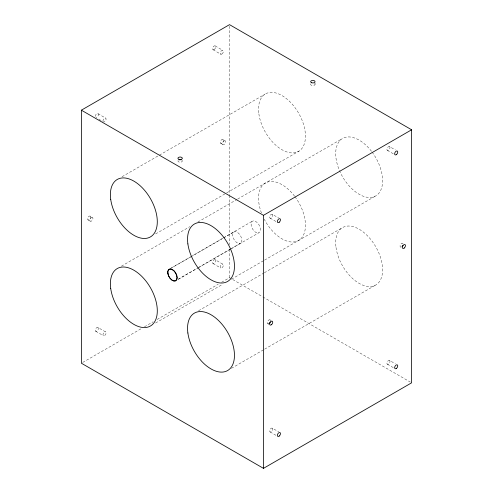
<?xml version="1.0" encoding="UTF-8"?>
<svg xmlns="http://www.w3.org/2000/svg" width="493" height="493" viewBox="0 0 493 493"><rect width="100%" height="100%" fill="white"/><g stroke="black" fill="none" stroke-linecap="round" stroke-linejoin="round"><path stroke-width="0.37" stroke-dasharray="2.46 1.85" d="M122.061 176.704L264.895 94.243M155.597 233.916L226.016 193.262M226.681 192.874L299.091 151.068M121.395 266.189L189.823 226.681M197.896 222.023L236.991 199.449M237.657 199.067L342.056 138.792M171.274 268.001L252.607 221.043M169.993 268.87L190.495 257.032M191.155 256.65L222.898 238.322M223.563 237.94L234.144 231.827M178.17 279.241L197.348 268.174M198.013 267.791L229.756 249.458M230.416 249.082L240.337 243.351A6.545 3.778 60 0 0 238.674 233.331A6.545 3.778 60 0 0 232.714 236.085A6.545 3.778 60 0 0 240.337 243.351M178.244 279.328L198.241 267.779M198.907 267.397L230.909 248.922M231.574 248.534L258.911 232.758A6.655 3.845 60 0 0 257.217 222.571A6.655 3.845 60 0 0 251.153 225.369A6.655 3.845 60 0 0 258.911 232.758M82.707 362.447L141.83 328.313M144.492 326.779L153.126 321.793M157.113 319.495L218.233 284.208M221.554 282.286L229.522 277.682L262.208 296.558M155.597 323.014L222.694 284.276M231.427 279.229L263.977 260.44M264.55 260.113L376.251 195.616M198.556 310.732L263.663 273.147M264.328 272.765L342.056 227.889M231.427 368.326L263.977 349.537M264.642 349.149L376.251 284.714M215.145 45.904L222.867 50.36M389.562 146.606A2.182 1.257 -60 0 1 388.872 149.983A2.182 1.257 -60 0 1 386.987 148.892A2.182 1.257 -60 0 1 389.562 146.606L395.355 149.946M213.038 49.725L220.753 54.181M387.381 150.383L393.815 154.093M222.898 139.476A2.182 1.257 -60 0 1 222.207 142.859A2.182 1.257 -60 0 1 220.316 141.768A2.182 1.257 -60 0 1 222.898 139.476L225.215 140.813A2.182 1.257 -60 0 1 224.525 144.196A2.182 1.257 -60 0 1 222.633 143.106A2.182 1.257 -60 0 1 225.215 140.813M220.716 143.26L223.033 144.591M97.904 113.636L105.619 118.092M272.284 214.313A2.182 1.257 -60 0 1 271.588 217.696A2.182 1.257 -60 0 1 269.702 216.606A2.182 1.257 -60 0 1 272.284 214.313L278.711 218.029M98.933 119.275L102.79 121.5M270.102 218.097L276.53 221.807M215.182 259.756A2.182 1.257 -60 0 1 214.492 263.139A2.182 1.257 -60 0 1 212.6 262.048A2.182 1.257 -60 0 1 215.182 259.756L222.898 264.211A2.182 1.257 -60 0 1 222.207 267.594A2.182 1.257 -60 0 1 220.316 266.503A2.182 1.257 -60 0 1 222.898 264.211M389.562 360.438A2.182 1.257 -60 0 1 388.872 363.816A2.182 1.257 -60 0 1 386.987 362.725A2.182 1.257 -60 0 1 389.562 360.438L395.355 363.779M213.001 263.539L220.716 267.995M387.381 364.216L393.815 367.926M262.874 296.94L410.287 382.05M90.188 216.1A2.182 1.257 -60 0 1 89.492 219.477A2.182 1.257 -60 0 1 87.606 218.387A2.182 1.257 -60 0 1 90.188 216.1L92.499 217.438A2.182 1.257 -60 0 1 91.809 220.815A2.182 1.257 -60 0 1 89.917 219.724A2.182 1.257 -60 0 1 92.499 217.438M269.967 319.895L271.125 320.561M88.001 219.878L90.318 221.215M267.785 323.673L268.944 324.345M97.904 327.469A2.182 1.257 -60 0 1 97.207 330.852A2.182 1.257 -60 0 1 95.322 329.762A2.182 1.257 -60 0 1 97.904 327.469L105.619 331.925A2.182 1.257 -60 0 1 104.923 335.308A2.182 1.257 -60 0 1 103.037 334.217A2.182 1.257 -60 0 1 105.619 331.925M272.284 428.146A2.182 1.257 -60 0 1 271.588 431.529A2.182 1.257 -60 0 1 269.702 430.438A2.182 1.257 -60 0 1 272.284 428.146L278.711 431.862M95.716 331.253L103.438 335.702M270.102 431.93L276.53 435.639M315.039 83.009L315.039 84.346M229.522 26.191L229.522 194.624M229.522 195.388L229.522 244.614M229.522 249.23L229.522 277.682M294.974 196.689A33.173 19.153 60 0 1 299.59 239.826A33.173 19.153 60 0 1 264.236 219.2M261.438 212.933A33.173 19.153 60 0 1 265.937 182.737A33.173 19.153 60 0 1 294.561 196.14M372.135 152.14A33.173 19.153 60 0 1 369.732 197.483A33.173 19.153 60 0 1 335.727 152.355A33.173 19.153 60 0 1 371.722 151.591M95.266 116.416A2.182 1.257 -60 0 1 97.078 113.618A2.182 1.257 -60 0 1 98.261 115.3A2.182 1.257 -60 0 1 96.036 117.519M401.191 247.116A2.182 1.257 -60 0 1 400.501 244.534A2.182 1.257 -60 0 1 403.083 243.844M268.876 323.568A2.182 1.257 -60 0 1 267.342 322.829A2.182 1.257 -60 0 1 268.611 320.185A2.182 1.257 -60 0 1 270.367 320.462M182.034 160.336A2.182 1.257 0 0 1 180.426 162.215A2.182 1.257 0 0 1 178.035 160.638M314.75 83.711A2.182 1.257 0 0 1 312.858 85.603A2.182 1.257 0 0 1 310.966 83.711M103.037 121.303A2.182 1.257 -60 0 1 104.658 118.129A2.182 1.257 -60 0 1 105.927 119.928A2.182 1.257 -60 0 1 103.438 121.87M258.868 113.821A33.173 19.153 60 0 0 296.946 152.158A33.173 19.153 60 0 0 290.167 101.989A33.173 19.153 60 0 0 258.868 113.821M336.023 247.468A33.173 19.153 60 0 0 374.107 285.804A33.173 19.153 60 0 0 367.328 235.636A33.173 19.153 60 0 0 336.023 247.468M214.141 49.565A2.182 1.257 -60 0 0 215.404 46.12A2.182 1.257 -60 0 0 212.729 47.759A2.182 1.257 -60 0 0 214.141 49.565M221.856 54.02A2.182 1.257 -60 0 0 223.119 50.569A2.182 1.257 -60 0 0 220.445 52.215A2.182 1.257 -60 0 0 221.856 54.02"/><path stroke-width="0.74" d="M81.376 110.179L229.522 24.65L411.624 129.782L411.624 382.821L263.478 468.35L81.376 363.218L81.376 110.179L263.478 215.318L411.624 129.782M263.478 215.318L263.478 468.35M402.929 245.28A2.182 1.257 -60 0 1 402.682 245.791M402.362 246.26A2.182 1.257 -60 0 1 401.992 246.654M270.213 321.904A2.182 1.257 -60 0 1 269.967 322.416M269.646 322.884A2.182 1.257 -60 0 1 269.277 323.279M179.051 159.874A2.182 1.257 0 0 1 181.233 159.874M187.876 243.899A33.173 19.153 60 0 0 225.96 282.236A33.173 19.153 60 0 0 219.182 232.067A33.173 19.153 60 0 0 187.876 243.899M110.715 199.351A33.173 19.153 60 0 0 148.8 237.688A33.173 19.153 60 0 0 142.021 187.525A33.173 19.153 60 0 0 110.715 199.351M110.715 288.448A33.173 19.153 60 0 0 148.8 326.785A33.173 19.153 60 0 0 142.021 276.616A33.173 19.153 60 0 0 110.715 288.448M187.876 332.997A33.173 19.153 60 0 0 225.96 371.334A33.173 19.153 60 0 0 219.182 321.165A33.173 19.153 60 0 0 187.876 332.997M167.823 273.479A6.655 3.845 60 0 0 175.576 280.868A6.655 3.845 60 0 0 173.881 270.682A6.655 3.845 60 0 0 167.823 273.479M311.767 82.762A2.182 1.257 0 0 0 315.039 81.672A2.182 1.257 0 0 0 311.767 80.581A2.182 1.257 0 0 0 311.767 82.762M179.051 159.387A2.182 1.257 0 0 0 182.324 158.296A2.182 1.257 0 0 0 179.051 157.199A2.182 1.257 0 0 0 179.051 159.387M271.588 324.61A2.182 1.257 -60 0 0 272.284 321.233A2.182 1.257 -60 0 0 269.702 323.519A2.182 1.257 -60 0 0 271.588 324.61M404.303 247.991A2.182 1.257 -60 0 0 405 244.608A2.182 1.257 -60 0 0 402.417 246.901A2.182 1.257 -60 0 0 404.303 247.991M279.309 222.152A2.182 1.257 -60 0 0 279.999 218.769A2.182 1.257 -60 0 0 277.417 221.061A2.182 1.257 -60 0 0 279.309 222.152M396.588 154.438A2.182 1.257 -60 0 0 397.284 151.055A2.182 1.257 -60 0 0 394.702 153.348A2.182 1.257 -60 0 0 396.588 154.438M279.309 435.985A2.182 1.257 -60 0 0 279.999 432.601A2.182 1.257 -60 0 0 277.417 434.894A2.182 1.257 -60 0 0 279.309 435.985M396.588 368.271A2.182 1.257 -60 0 0 397.284 364.888A2.182 1.257 -60 0 0 394.702 367.18A2.182 1.257 -60 0 0 396.588 368.271M167.897 273.51A6.545 3.778 60 0 0 175.526 280.77A6.545 3.778 60 0 0 173.856 270.749A6.545 3.778 60 0 0 167.897 273.51"/></g></svg>
